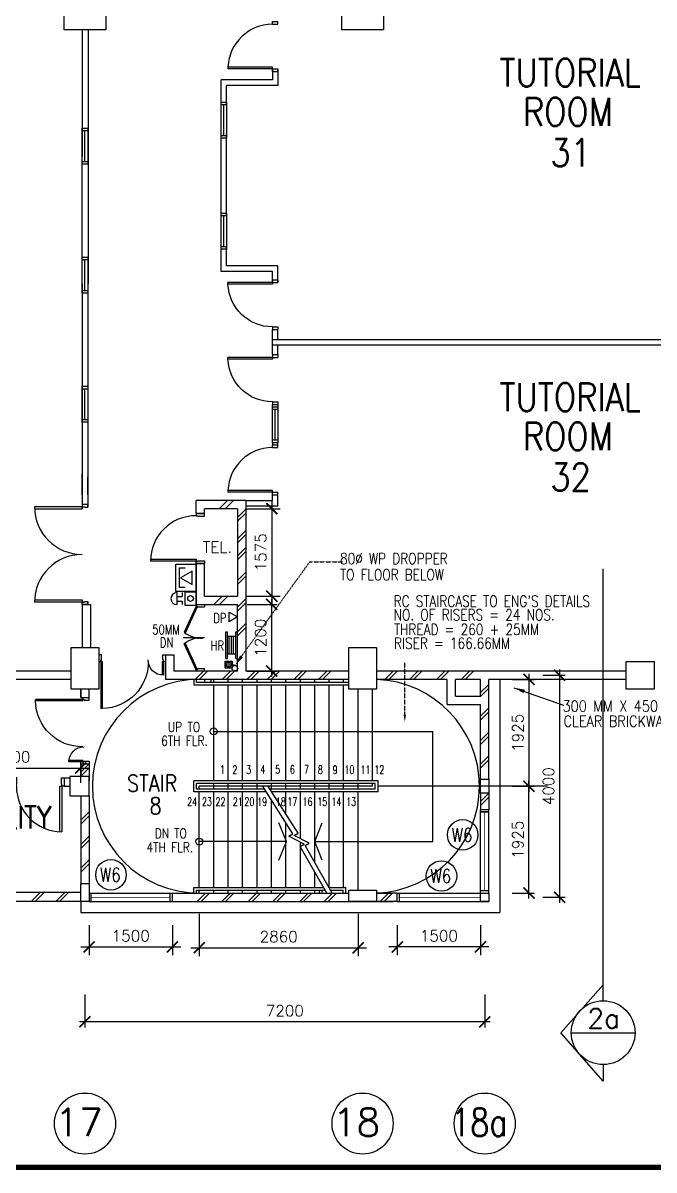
# Model space of a CAD drawing. Extents: x 2266480 to 2632177, y -858634 to -757244.
# Drawn here: x 2573432 to 2584799, y -847338 to -826674 of the extents above; entities that cross this region are included whole.
import ezdxf

# ---------------------------------------------------------------- set-up
doc = ezdxf.new("R2010")
doc.units = 0
doc.header["$LTSCALE"] = 10
doc.header["$MEASUREMENT"] = 0
doc.linetypes.add('DIVIDE', pattern=[1.25, 0.5, -0.25, 0, -0.25, 0, -0.25])
doc.layers.get('0').update_dxf_attribs({"linetype": 'CONTINUOUS'})
doc.layers.get('DEFPOINTS').update_dxf_attribs({"linetype": 'CONTINUOUS'})
for name, color, linetype in [('-FF', 240, 'CONTINUOUS'), ('AR', 7, 'CONTINUOUS'), ('AR1', 7, 'CONTINUOUS'), ('COL', 3, 'CONTINUOUS'), ('DIM', 7, 'CONTINUOUS'), ('DOOR', 5, 'CONTINUOUS'), ('DR', 7, 'CONTINUOUS'), ('extension', 1, 'CONTINUOUS'), ('FIT', 5, 'CONTINUOUS'), ('GRID-T', 7, 'CONTINUOUS'), ('H', 1, 'CONTINUOUS'), ('hatch', 7, 'CONTINUOUS'), ('LINE', 7, 'CONTINUOUS'), ('partition', 7, 'CONTINUOUS'), ('PIPE', 5, 'DIVIDE'), ('PL', 5, 'CONTINUOUS'), ('SPEC', 7, 'CONTINUOUS'), ('stair', 7, 'CONTINUOUS'), ('T25', 7, 'CONTINUOUS'), ('T50', 4, 'CONTINUOUS'), ('TEX', 2, 'CONTINUOUS'), ('WALL', 2, 'CONTINUOUS'), ('WIN', 5, 'CONTINUOUS'), ('WIN-T', 7, 'CONTINUOUS'), ('WP', 50, 'DIVIDE')]:
    doc.layers.add(name, color=color, linetype=linetype)
doc.styles.add('125', font='romans.shx', dxfattribs={"width": 0.9, "height": 225})
doc.styles.add('ROMANS', font='romans')
doc.styles.get("Standard").update_dxf_attribs({"font": 'ROMANS.SHX'})
doc.dimstyles.get("Standard").update_dxf_attribs({"dimtxt": 0.18, "dimasz": 0.18, "dimexe": 0.18, "dimexo": 0.0625, "dimgap": 0.09, "dimtad": 0, "dimtih": 1, "dimtoh": 1, "dimdec": 4, "dimzin": 0, "dimdsep": 46, "dimtxsty": 'Standard', "dimcen": 0.09, "dimadec": 0, "dimazin": 0, "dimtfac": 1, "dimtdec": 4, "dimtofl": 0, "dimtmove": 0, "dimatfit": 3, "dimfxl": 1, "dimtolj": 1, "dimtzin": 0, "dimarcsym": 0})
doc.dimstyles.new('STANDARD$0', dxfattribs={"dimscale": 0, "dimtxt": 8, "dimasz": 6, "dimexe": 1, "dimexo": 1, "dimgap": 3, "dimtad": 1, "dimdec": 0, "dimlfac": -1, "dimrnd": 1, "dimzin": 0, "dimdsep": 46, "dimtxsty": 'Standard', "dimcen": 0, "dimclrd": 5, "dimclre": 250, "dimadec": 0, "dimazin": 0, "dimtfac": 1, "dimtdec": 4, "dimtofl": 0, "dimtmove": 0, "dimatfit": 3, "dimfxl": 1, "dimtolj": 1, "dimtzin": 0, "dimarcsym": 0})

# ---------------------------------------------------------------- blocks, each defined once
blk = doc.blocks.new('FG')
at = {"layer": 'LINE', "linetype": 'Continuous'}
for points in [[(0, 0), (50, 0), (50, 100), (0, 100)], [(600, 0), (650, 0), (650, 100), (600, 100)]]:
    blk.add_lwpolyline(points, close=True, dxfattribs=at)
at = {"layer": 'LINE', "color": 5, "linetype": 'Continuous'}
for points in [[(600, 100), (50, 100)], [(50, 0), (600, 0)]]:
    blk.add_lwpolyline(points, dxfattribs=at)
at = {"layer": 'LINE', "color": 1, "linetype": 'Continuous'}
blk.add_lwpolyline([(50, 50), (600, 50)], dxfattribs=at)
blk = doc.blocks.new('D900')
at = {"layer": 'DOOR', "color": 7}
for p, q in [((50, 100), (50, 899)), ((80, 899), (50, 899)), ((80, 100), (80, 899)), ((0, 100), (0, 0)), ((0, 100), (50, 100)), ((0, 0), (50, 0)), ((50, 100), (50, 0)), ((50, 100), (80, 100)), ((850, 100), (850, 0)), ((850, 100), (900, 100)), ((850, 0), (900, 0)), ((900, 100), (900, 0))]:
    blk.add_line(p, q, dxfattribs=at)
blk.add_arc((50, 100), 800, 0, 87.8509, dxfattribs=at)
blk = doc.blocks.new('D1200')
at = {"layer": 'DR', "color": 7}
for p, q in [((37, 115), (37, 965)), ((62, 115), (62, 965)), ((1138, 115), (1138, 364)), ((1163, 115), (1163, 365)), ((0, 115), (37, 115)), ((37, 115), (37, 90)), ((62, 115), (37, 115)), ((37, 90), (50, 90)), ((50, 90), (50, 0)), ((1138, 115), (1163, 115)), ((1150, 90), (1150, 0)), ((1150, 90), (1163, 90)), ((1163, 115), (1163, 90)), ((1163, 115), (1200, 115))]:
    blk.add_line(p, q, dxfattribs=at)
blk.add_arc((1163, 90), 275, 90, 180, dxfattribs=at)
at = {"layer": 'WIN', "color": 7}
for p, q in [((62, 965), (37, 965)), ((62, 965), (62, 965)), ((50, 0), (0, 0)), ((1150, 0), (1200, 0))]:
    blk.add_line(p, q, dxfattribs=at)
blk.add_arc((50, 125), 840, 359.3227, 89.147, dxfattribs=at)
blk = doc.blocks.new('_ARCHTICK')
at = {"color": 0, "linetype": 'ByBlock', "const_width": 0.15}
blk.add_lwpolyline([(-0.5, -0.5), (0.5, 0.5)], dxfattribs=at)
blk = doc.blocks.new('*D335')
at = {"layer": 'DEFPOINTS', "color": 0, "transparency": 16777216}
for p in [(2582694, -838424), (2582694, -842424), (2583098, -842424)]:
    blk.add_point(p, dxfattribs=at)
at = {"layer": 'DIM', "color": 7, "lineweight": -2, "transparency": 16777216}
for p, q in [((2583098, -838324), (2583098, -842524)), ((2582794, -838424), (2583198, -838424)), ((2582794, -842424), (2583198, -842424))]:
    blk.add_line(p, q, dxfattribs=at)
at = {"layer": 'DIM', "color": 7, "lineweight": -2, "transparency": 16777216, "xscale": 200, "yscale": 200, "zscale": 200}
for p, rotation in [((2583098, -838424), 90), ((2583098, -842424), 270)]:
    blk.add_blockref('_ARCHTICK', p, dxfattribs=dict(at, rotation=rotation))
at = {"layer": 'DIM', "color": 7, "transparency": 16777216, "insert": (2582898, -840424), "char_height": 200, "attachment_point": 5, "rotation": 90, "style": 'ROMANS'}
blk.add_mtext('\\A1;4000', dxfattribs=at)
blk = doc.blocks.new('*D336')
at = {"layer": 'DEFPOINTS', "color": 0, "transparency": 16777216}
for p in [(2582142, -838499), (2582142, -840424), (2582546, -840424)]:
    blk.add_point(p, dxfattribs=at)
at = {"layer": 'DIM', "color": 7, "lineweight": -2, "transparency": 16777216}
for p, q in [((2582242, -838499), (2582646, -838499)), ((2582546, -838399), (2582546, -840524)), ((2582242, -840424), (2582646, -840424))]:
    blk.add_line(p, q, dxfattribs=at)
at = {"layer": 'DIM', "color": 7, "lineweight": -2, "transparency": 16777216, "xscale": 200, "yscale": 200, "zscale": 200}
for p, rotation in [((2582546, -838499), 90), ((2582546, -840424), 270)]:
    blk.add_blockref('_ARCHTICK', p, dxfattribs=dict(at, rotation=rotation))
at = {"layer": 'DIM', "color": 7, "transparency": 16777216, "insert": (2582346, -839462), "char_height": 200, "attachment_point": 5, "rotation": 90, "style": 'ROMANS'}
blk.add_mtext('\\A1;1925', dxfattribs=at)
blk = doc.blocks.new('*D337')
at = {"layer": 'DEFPOINTS', "color": 0, "transparency": 16777216}
for p in [(2582142, -840424), (2582546, -840424), (2582142, -842349)]:
    blk.add_point(p, dxfattribs=at)
at = {"layer": 'DIM', "color": 7, "lineweight": -2, "transparency": 16777216}
for p, q in [((2582546, -842449), (2582546, -840324)), ((2582242, -840424), (2582646, -840424)), ((2582242, -842349), (2582646, -842349))]:
    blk.add_line(p, q, dxfattribs=at)
at = {"layer": 'DIM', "color": 7, "lineweight": -2, "transparency": 16777216, "xscale": 200, "yscale": 200, "zscale": 200}
for p, rotation in [((2582546, -840424), 90), ((2582546, -842349), 270)]:
    blk.add_blockref('_ARCHTICK', p, dxfattribs=dict(at, rotation=rotation))
at = {"layer": 'DIM', "color": 7, "transparency": 16777216, "insert": (2582346, -841387), "char_height": 200, "attachment_point": 5, "rotation": 90, "style": 'ROMANS'}
blk.add_mtext('\\A1;1925', dxfattribs=at)
blk = doc.blocks.new('*D338')
at = {"layer": 'DEFPOINTS', "color": 0, "transparency": 16777216}
for p in [(2574549, -844077), (2581749, -844077), (2574549, -844668)]:
    blk.add_point(p, dxfattribs=at)
at = {"layer": 'DIM', "color": 7, "lineweight": -2, "transparency": 16777216}
for p, q in [((2574549, -844177), (2574549, -844768)), ((2581749, -844177), (2581749, -844768)), ((2581849, -844668), (2574449, -844668))]:
    blk.add_line(p, q, dxfattribs=at)
at = {"layer": 'DIM', "color": 7, "lineweight": -2, "transparency": 16777216, "xscale": 200, "yscale": 200, "zscale": 200}
for p, rotation in [((2574549, -844668), 180.0000000117561), ((2581749, -844668), 1.175611608061899e-08)]:
    blk.add_blockref('_ARCHTICK', p, dxfattribs=dict(at, rotation=rotation))
at = {"layer": 'DIM', "color": 7, "transparency": 16777216, "insert": (2578149, -844468), "char_height": 200, "attachment_point": 5, "rotation": 0, "style": 'ROMANS'}
blk.add_mtext('\\A1;7200', dxfattribs=at)
blk = doc.blocks.new('*D331')
at = {"layer": 'DEFPOINTS', "color": 0, "transparency": 16777216}
for p in [(2577372, -837149), (2577372, -838349), (2577912, -838349)]:
    blk.add_point(p, dxfattribs=at)
at = {"layer": 'DIM', "color": 7, "lineweight": -2, "transparency": 16777216}
for p, q in [((2577912, -837049), (2577912, -838449)), ((2577472, -837149), (2578012, -837149)), ((2577472, -838349), (2578012, -838349))]:
    blk.add_line(p, q, dxfattribs=at)
at = {"layer": 'DIM', "color": 7, "lineweight": -2, "transparency": 16777216, "xscale": 200, "yscale": 200, "zscale": 200}
for p, rotation in [((2577912, -837149), 90), ((2577912, -838349), 270)]:
    blk.add_blockref('_ARCHTICK', p, dxfattribs=dict(at, rotation=rotation))
at = {"layer": 'DIM', "color": 7, "transparency": 16777216, "insert": (2577712, -837749), "char_height": 200, "attachment_point": 5, "rotation": 90, "style": 'ROMANS'}
blk.add_mtext('\\A1;1200', dxfattribs=at)
blk = doc.blocks.new('*D339')
at = {"layer": 'DEFPOINTS', "color": 0, "transparency": 16777216}
for p in [(2577299, -835424), (2577299, -836999), (2577915, -836999)]:
    blk.add_point(p, dxfattribs=at)
at = {"layer": 'stair', "color": 7, "lineweight": -2, "transparency": 16777216}
for p, q in [((2577449, -835424), (2578065, -835424)), ((2577915, -835274), (2577915, -837149)), ((2577449, -836999), (2578065, -836999))]:
    blk.add_line(p, q, dxfattribs=at)
at = {"layer": 'stair', "color": 7, "lineweight": -2, "transparency": 16777216, "xscale": 200, "yscale": 200, "zscale": 200}
for p, rotation in [((2577915, -835424), 90), ((2577915, -836999), 270)]:
    blk.add_blockref('_ARCHTICK', p, dxfattribs=dict(at, rotation=rotation))
at = {"layer": 'stair', "color": 7, "transparency": 16777216, "insert": (2577715, -836212), "char_height": 200, "attachment_point": 5, "rotation": 90, "style": 'ROMANS'}
blk.add_mtext('\\A1;1575', dxfattribs=at)
blk = doc.blocks.new('*D332')
at = {"layer": 'DEFPOINTS', "color": 0, "transparency": 16777216}
for p in [(2576609, -842571), (2579469, -842571), (2579469, -843334)]:
    blk.add_point(p, dxfattribs=at)
at = {"layer": 'DIM', "color": 7, "lineweight": -2, "transparency": 16777216}
for p, q in [((2576609, -842721), (2576609, -843484)), ((2579469, -842721), (2579469, -843484)), ((2576459, -843334), (2579619, -843334))]:
    blk.add_line(p, q, dxfattribs=at)
at = {"layer": 'DIM', "color": 7, "lineweight": -2, "transparency": 16777216, "xscale": 200, "yscale": 200, "zscale": 200, "rotation": 180}
blk.add_blockref('_ARCHTICK', (2576609, -843334), dxfattribs=at)
at = {"layer": 'DIM', "color": 7, "lineweight": -2, "transparency": 16777216, "xscale": 200, "yscale": 200, "zscale": 200}
blk.add_blockref('_ARCHTICK', (2579469, -843334), dxfattribs=at)
at = {"layer": 'DIM', "color": 7, "transparency": 16777216, "insert": (2578039, -843134), "char_height": 200, "attachment_point": 5, "style": 'ROMANS'}
blk.add_mtext('\\A1;2860', dxfattribs=at)
blk = doc.blocks.new('*D333')
at = {"layer": 'DEFPOINTS', "color": 0, "transparency": 16777216}
for p in [(2574624, -842778), (2576124, -842778), (2576124, -843319)]:
    blk.add_point(p, dxfattribs=at)
at = {"layer": 'WIN', "color": 7, "lineweight": -2, "transparency": 16777216}
for p, q in [((2574624, -842928), (2574624, -843469)), ((2576124, -842928), (2576124, -843469)), ((2574474, -843319), (2576274, -843319))]:
    blk.add_line(p, q, dxfattribs=at)
at = {"layer": 'WIN', "color": 7, "lineweight": -2, "transparency": 16777216, "xscale": 200, "yscale": 200, "zscale": 200, "rotation": 180}
blk.add_blockref('_ARCHTICK', (2574624, -843319), dxfattribs=at)
at = {"layer": 'WIN', "color": 7, "lineweight": -2, "transparency": 16777216, "xscale": 200, "yscale": 200, "zscale": 200}
blk.add_blockref('_ARCHTICK', (2576124, -843319), dxfattribs=at)
at = {"layer": 'WIN', "color": 7, "transparency": 16777216, "insert": (2575374, -843119), "char_height": 200, "attachment_point": 5, "style": 'ROMANS'}
blk.add_mtext('\\A1;1500', dxfattribs=at)
blk = doc.blocks.new('*D334')
at = {"layer": 'DEFPOINTS', "color": 0, "transparency": 16777216}
for p in [(2580174, -842778), (2581674, -842778), (2580174, -843319)]:
    blk.add_point(p, dxfattribs=at)
at = {"layer": 'WIN', "color": 7, "lineweight": -2, "transparency": 16777216}
for p, q in [((2580174, -842928), (2580174, -843469)), ((2581674, -842928), (2581674, -843469)), ((2581824, -843319), (2580024, -843319))]:
    blk.add_line(p, q, dxfattribs=at)
at = {"layer": 'WIN', "color": 7, "lineweight": -2, "transparency": 16777216, "xscale": 200, "yscale": 200, "zscale": 200, "rotation": 180}
blk.add_blockref('_ARCHTICK', (2580174, -843319), dxfattribs=at)
at = {"layer": 'WIN', "color": 7, "lineweight": -2, "transparency": 16777216, "xscale": 200, "yscale": 200, "zscale": 200}
blk.add_blockref('_ARCHTICK', (2581674, -843319), dxfattribs=at)
at = {"layer": 'WIN', "color": 7, "transparency": 16777216, "insert": (2580924, -843119), "char_height": 200, "attachment_point": 5, "style": 'ROMANS'}
blk.add_mtext('\\A1;1500', dxfattribs=at)
blk = doc.blocks.new('*D497')
at = {"layer": 'DEFPOINTS', "color": 0, "transparency": 16777216}
for p in [(2574474, -840096), (2571974, -840512), (2574474, -840512)]:
    blk.add_point(p, dxfattribs=at)
at = {"layer": 'DIM', "color": 7, "lineweight": -2, "transparency": 16777216}
for p, q in [((2571974, -840362), (2571974, -839946)), ((2574474, -840362), (2574474, -839946)), ((2571824, -840096), (2574624, -840096))]:
    blk.add_line(p, q, dxfattribs=at)
at = {"layer": 'DIM', "color": 7, "lineweight": -2, "transparency": 16777216, "xscale": 200, "yscale": 200, "zscale": 200, "rotation": 180}
blk.add_blockref('_ARCHTICK', (2571974, -840096), dxfattribs=at)
at = {"layer": 'DIM', "color": 7, "lineweight": -2, "transparency": 16777216, "xscale": 200, "yscale": 200, "zscale": 200}
blk.add_blockref('_ARCHTICK', (2574474, -840096), dxfattribs=at)
at = {"layer": 'DIM', "color": 7, "transparency": 16777216, "insert": (2573224, -839896), "char_height": 200, "attachment_point": 5, "style": 'ROMANS'}
blk.add_mtext('\\A1;2500', dxfattribs=at)
blk = doc.blocks.new('DR-900-B')
at = {"layer": 'DR'}
for p, q in [((0, 900), (-150, 900)), ((-150, 900), (-150, 860)), ((-150, 860), (-110, 860)), ((-110, 860), (-110, 850)), ((-110, 850), (0, 850)), ((0, 850), (0, 900)), ((-150, 40), (-970, 40)), ((-969, 80), (-150, 80)), ((-150, 80), (-150, 40)), ((-150, 40), (-110, 40)), ((-150, 0), (-150, 40)), ((0, 0), (-150, 0)), ((-110, 50), (0, 50)), ((-110, 40), (-110, 50)), ((0, 50), (0, 0))]:
    blk.add_line(p, q, dxfattribs=at)
blk.add_arc((-150, 40), 820, 90, 180, dxfattribs=at)
blk = doc.blocks.new('100FT')
at = {"layer": 'PIPE', "linetype": 'Continuous'}
blk.add_circle((0, 0), 50, dxfattribs=at)
at = {"layer": 'WP', "linetype": 'Continuous'}
for p, q in [((-37, 34), (37, 34)), ((-50, -3), (50, -3)), ((-34, -37), (34, -37))]:
    blk.add_line(p, q, dxfattribs=at)
blk = doc.blocks.new('A$C7CE3714C')
at = {"layer": 'FIT'}
blk.add_lwpolyline([(0, 0), (126, 0), (126, 126), (0, 126)], close=True, dxfattribs=at)
at = {"layer": 'FIT', "xscale": -1}
blk.add_blockref('100FT', (63, 66), dxfattribs=at)
blk = doc.blocks.new('D1800-A')
at = {"layer": 'DR'}
for p, q in [((0, 0), (100, 0)), ((0, -50), (0, 0)), ((100, 0), (100, -40)), ((60, -50), (0, -50)), ((100, -40), (60, -40)), ((60, -40), (60, -50)), ((100, -40), (960, -40)), ((100, -80), (100, -40)), ((959, -80), (100, -80)), ((60, -1750), (0, -1750)), ((0, -1750), (0, -1800)), ((0, -1800), (100, -1800)), ((60, -1760), (60, -1750)), ((100, -1760), (60, -1760)), ((959, -1720), (100, -1720)), ((100, -1720), (100, -1760)), ((100, -1760), (960, -1760)), ((100, -1800), (100, -1760))]:
    blk.add_line(p, q, dxfattribs=at)
for centre, start, end in [((100, -40), 270.0001, 0), ((100, -1760), 0, 90)]:
    blk.add_arc(centre, 860, start, end, dxfattribs=at)

msp = doc.modelspace()

# ---------------------------------------------------------------- linework, layer by layer
at = {"layer": '-FF', "color": 0, "ltscale": 10}
for p, q in [((2576184.1, -836913.4), (2576184.1, -836423.4)), ((2576184.1, -836423.4), (2576549.5, -836423.4)), ((2576549.5, -836423.4), (2576549.5, -836913.4)), ((2576253.9, -836845.9), (2576253.9, -836492.6)), ((2576253.9, -836492.6), (2576352.7, -836492.6)), ((2576479.7, -836547.1), (2576268.1, -836669.2)), ((2576268.1, -836669.2), (2576479.7, -836791.4)), ((2576479.7, -836791.4), (2576479.7, -836547.1)), ((2576352.7, -836845.9), (2576253.9, -836845.9)), ((2576549.5, -836913.4), (2576184.1, -836913.4))]:
    msp.add_line(p, q, dxfattribs=at)
at = {"layer": '-FF', "color": 0}
for p, q in [((2576202.5, -836934.3), (2576202.5, -837152.6)), ((2576202.5, -837003.8), (2576300.2, -837003.8)), ((2576202.5, -837087.6), (2576300.2, -837087.6)), ((2576300.2, -836936.3), (2576300.2, -837003.8)), ((2576300.2, -837087.6), (2576300.2, -837152.4)), ((2577087.1, -837640.2), (2577119.1, -837640.2)), ((2577087.1, -838120.2), (2577087.1, -837640.2)), ((2577119.1, -838120.2), (2577119.1, -837640.2)), ((2577119.1, -837720.2), (2577267.5, -837720.2)), ((2577147.5, -838040.2), (2577147.5, -837720.2)), ((2577187.5, -838040.2), (2577187.5, -837720.2)), ((2577227.5, -838040.2), (2577227.5, -837720.2)), ((2577267.5, -837640.2), (2577299.5, -837640.2)), ((2577267.5, -838120.2), (2577267.5, -837640.2)), ((2577087.1, -838120.2), (2577119.1, -838120.2)), ((2577119.1, -838040.2), (2577267.5, -838040.2)), ((2577267.5, -838120.2), (2577299.5, -838120.2))]:
    msp.add_line(p, q, dxfattribs=at)
msp.add_lwpolyline([(2576549.5, -837165.9), (2576352.7, -837165.9), (2576352.7, -836921), (2576549.5, -836921)], close=True, dxfattribs=at)
msp.add_circle((2576450.6, -837042), 51.3, dxfattribs=at)
msp.add_arc((2576206, -837043.5), 109.2, 91.85513, 268.14487, dxfattribs=at)
at = {"color": 0}
for p, q in [((2577924.5, -827499.1), (2577924.5, -827699.1)), ((2578024.5, -827499.1), (2578024.5, -827799.1)), ((2577924.5, -827699.1), (2576999.5, -827699.1)), ((2578024.5, -827799.1), (2577099.5, -827799.1)), ((2578024.5, -827699.1), (2578024.5, -827799.1)), ((2578024.5, -831049.1), (2577099.5, -831049.1)), ((2578024.5, -831149.1), (2578024.5, -831049.1)), ((2578024.5, -831349.1), (2578024.5, -831049.1)), ((2577924.5, -831149.1), (2576999.5, -831149.1)), ((2577924.5, -831349.1), (2577924.5, -831149.1)), ((2574599.5, -837149.1), (2574599.5, -837099.1))]:
    msp.add_line(p, q, dxfattribs=at)
for points in [[(2577449.5, -835274.1), (2577924.5, -835274.1), (2577924.5, -835174.1)], [(2577449.5, -835374.1), (2578024.5, -835374.1), (2578024.5, -835174.1)]]:
    msp.add_lwpolyline(points, dxfattribs=at)
at = {"layer": 'AR', "color": 0}
for p, q in [((2583883.1, -843993.8), (2583883.1, -836509.6)), ((2583883.1, -843999), (2583120.8, -844866.5)), ((2583883.1, -844288.9), (2583883.1, -843999)), ((2583883.1, -845734), (2583120.8, -844866.5)), ((2583308.1, -844863.9), (2584458.1, -844863.9)), ((2583883.1, -845438.9), (2583883.1, -845734))]:
    msp.add_line(p, q, dxfattribs=at)
msp.add_circle((2583883.1, -844863.9), 575, dxfattribs=at)
at = {"layer": 'COL', "color": 0}
for points in [[(2574174.5, -826049.1), (2574924.5, -826049.1), (2574924.5, -826799.1), (2574174.5, -826799.1)], [(2579174.5, -826049.1), (2579924.5, -826049.1), (2579924.5, -826799.1), (2579174.5, -826799.1)], [(2574299.5, -837924.1), (2574799.5, -837924.1), (2574799.5, -838674.1), (2574299.5, -838674.1)], [(2579799.5, -837924.1), (2579799.5, -838674.1), (2579299.5, -838674.1), (2579299.5, -837924.1)], [(2584299.5, -838174.1), (2584799.5, -838174.1), (2584799.5, -838674.1), (2584299.5, -838674.1)], [(2574624.5, -840249.1), (2574274.5, -840249.1), (2574274.5, -840599.1), (2574624.5, -840599.1)], [(2574624.5, -840249.1), (2574274.5, -840249.1), (2574274.5, -840599.1), (2574624.5, -840599.1)], [(2581674.5, -840299.1), (2581824.5, -840299.1), (2581824.5, -840549.1), (2581674.5, -840549.1)], [(2581674.5, -840299.1), (2581824.5, -840299.1), (2581824.5, -840549.1), (2581674.5, -840549.1)], [(2574474.5, -842174.1), (2574624.5, -842174.1), (2574624.5, -842499.1), (2574474.5, -842499.1)], [(2579299.5, -842299.1), (2579799.5, -842299.1), (2579799.5, -842499.1), (2579299.5, -842499.1)]]:
    msp.add_lwpolyline(points, close=True, dxfattribs=at)
at = {"layer": 'DEFPOINTS', "color": 0}
for points in [[(2577924.5, -833586.6), (2577924.5, -833549.1)], [(2578024.5, -833549.1), (2578024.5, -833586.6)], [(2577924.5, -834236.6), (2577924.5, -834274.1)], [(2578024.5, -834274.1), (2578024.5, -834236.6)]]:
    msp.add_lwpolyline(points, dxfattribs=at)
at = {"layer": 'DIM', "color": 0}
for p, q in [((2577087.1, -837640.2), (2577119.1, -837640.2)), ((2577119.1, -837720.2), (2577267.5, -837720.2)), ((2577267.5, -837640.2), (2577299.5, -837640.2)), ((2577087.1, -838120.2), (2577119.1, -838120.2)), ((2577119.1, -838040.2), (2577267.5, -838040.2)), ((2577267.5, -838120.2), (2577299.5, -838120.2))]:
    msp.add_line(p, q, dxfattribs=at)
at = {"layer": 'DOOR', "color": 0}
for p, q in [((2576549.5, -837179.1), (2576336.2, -837650.1)), ((2576570.3, -837193), (2576356.3, -837665)), ((2576549.5, -837154.1), (2576549.5, -837179.1)), ((2576549.5, -837179.1), (2576574.5, -837179.1)), ((2576570.3, -837193), (2576549.5, -837179.1)), ((2576574.5, -837179.1), (2576574.5, -837192.1)), ((2576574.5, -837192.1), (2576699.5, -837192.1)), ((2576699.5, -837154.1), (2576699.5, -837192.1)), ((2576549.5, -838329.1), (2576336.2, -837858.2)), ((2576570.3, -838315.3), (2576356.3, -837843.3)), ((2576570.3, -838305.2), (2576549.5, -838319.1)), ((2576549.5, -838319.1), (2576574.5, -838319.1)), ((2576549.5, -838344.1), (2576549.5, -838319.1)), ((2576574.5, -838319.1), (2576574.5, -838306.1)), ((2576574.5, -838306.1), (2576699.5, -838306.1)), ((2576699.5, -838344.1), (2576699.5, -838306.1))]:
    msp.add_line(p, q, dxfattribs=at)
for centre, start, end in [((2576643.2, -837256.8), 232.03455, 272.4491), ((2576643.2, -838251.5), 87.5509, 127.96545)]:
    msp.add_arc(centre, 499, start, end, dxfattribs=at)
at = {"layer": 'DR', "color": 0}
for p, q in [((2576999.5, -828149.1), (2576999.5, -827699.1)), ((2577099.5, -828149.1), (2577099.5, -827799.1)), ((2576999.5, -830149.1), (2576999.5, -828699.1)), ((2577099.5, -830149.1), (2577099.5, -828699.1)), ((2576999.5, -831149.1), (2576999.5, -830699.1)), ((2577099.5, -831049.1), (2577099.5, -830699.1)), ((2576699.5, -835511.6), (2576549.5, -835511.6)), ((2576549.5, -835511.6), (2576549.5, -835551.6)), ((2576549.5, -835551.6), (2576589.5, -835551.6)), ((2576589.5, -835551.6), (2576589.5, -835561.6)), ((2576589.5, -835561.6), (2576699.5, -835561.6)), ((2576699.5, -835561.6), (2576699.5, -835511.6)), ((2576549.5, -836371.6), (2575729.5, -836371.6)), ((2575730.5, -836331.6), (2576549.5, -836331.6)), ((2576549.5, -836331.6), (2576549.5, -836371.6)), ((2576549.5, -836371.6), (2576589.5, -836371.6)), ((2576549.5, -836411.6), (2576549.5, -836371.6)), ((2576699.5, -836411.6), (2576549.5, -836411.6)), ((2576589.5, -836361.6), (2576699.5, -836361.6)), ((2576589.5, -836371.6), (2576589.5, -836361.6)), ((2576699.5, -836361.6), (2576699.5, -836411.6)), ((2576699.5, -837753), (2576315.1, -837753)), ((2574474.5, -842499.1), (2574474.5, -842699.1))]:
    msp.add_line(p, q, dxfattribs=at)
msp.add_arc((2576549.5, -836371.6), 820, 90, 180, dxfattribs=at)
at = {"layer": 'extension', "color": 0}
for p, q in [((2582018.7, -838499.1), (2582018.7, -842699.1)), ((2574474.5, -842499.1), (2574474.5, -842699.1)), ((2574474.5, -842699.1), (2582018.7, -842699.1))]:
    msp.add_line(p, q, dxfattribs=at)
at = {"layer": 'GRID-T', "color": 0}
for centre in [(2574549.5, -846500.7), (2579549.5, -846500.7), (2581749.5, -846500.7)]:
    msp.add_circle(centre, 550, dxfattribs=at)
at = {"layer": 'H', "color": 0}
for p, q in [((2574624.5, -840022.1), (2574474.5, -840172.1)), ((2574624.5, -840092.8), (2574474.5, -840242.8))]:
    msp.add_line(p, q, dxfattribs=at)
at = {"layer": 'hatch', "color": 0}
for p, q in [((2576968.4, -835424.1), (2577118.4, -835274.1)), ((2577074.5, -835424.1), (2577224.5, -835274.1)), ((2577299.5, -835580.5), (2577449.5, -835430.5)), ((2577299.5, -835652.1), (2577449.5, -835502.1)), ((2577299.5, -835969.1), (2577449.5, -835819.1)), ((2577299.5, -836040.7), (2577449.5, -835890.7)), ((2577299.5, -836273.3), (2577449.5, -836123.3)), ((2577299.5, -836344.9), (2577449.5, -836194.9)), ((2577299.5, -836344.9), (2577449.5, -836194.9)), ((2577299.5, -836717.1), (2577449.5, -836567.1)), ((2577299.5, -836788.7), (2577449.5, -836638.7)), ((2576868, -837149.1), (2577018, -836999.1)), ((2576974.1, -837149.1), (2577124.1, -836999.1)), ((2577299.5, -837200.3), (2577449.5, -837050.3)), ((2577299.5, -837271.9), (2577449.5, -837121.9)), ((2577299.5, -837644.1), (2577449.5, -837494.1)), ((2577299.5, -837715.7), (2577449.5, -837565.7)), ((2576536.3, -838499.1), (2576686.3, -838349.1)), ((2576607.9, -838499.1), (2576757.9, -838349.1)), ((2577019.5, -838499.1), (2577169.5, -838349.1)), ((2577091.1, -838499.1), (2577241.1, -838349.1)), ((2577463.3, -838499.1), (2577613.3, -838349.1)), ((2577534.9, -838499.1), (2577684.9, -838349.1)), ((2577829.8, -838499.1), (2577979.8, -838349.1)), ((2577901.5, -838499.1), (2578051.5, -838349.1)), ((2578313, -838499.1), (2578463, -838349.1)), ((2578384.7, -838499.1), (2578534.7, -838349.1)), ((2578756.8, -838499.1), (2578906.8, -838349.1)), ((2578828.5, -838499.1), (2578978.5, -838349.1)), ((2579952.5, -838499.1), (2580102.5, -838349.1)), ((2580024.2, -838499.1), (2580174.2, -838349.1)), ((2580396.4, -838499.1), (2580546.4, -838349.1)), ((2580468, -838499.1), (2580618, -838349.1)), ((2580879.5, -838499.1), (2581029.5, -838349.1)), ((2580951.2, -838499.1), (2581101.2, -838349.1)), ((2581323.4, -838499.1), (2581473.4, -838349.1)), ((2581395, -838499.1), (2581545, -838349.1)), ((2581674.5, -838738.5), (2581824.5, -838588.5)), ((2581674.5, -838810.1), (2581824.5, -838660.1)), ((2581674.5, -839163.5), (2581824.5, -839013.5)), ((2581674.5, -839235.1), (2581824.5, -839085.1)), ((2581674.5, -839601.1), (2581824.5, -839451.1)), ((2581674.5, -839672.7), (2581824.5, -839522.7)), ((2581674.5, -840026.1), (2581824.5, -839876.1)), ((2581674.5, -840097.7), (2581824.5, -839947.7)), ((2581674.5, -840701.5), (2581824.5, -840551.5)), ((2581674.5, -840773.1), (2581824.5, -840623.1)), ((2574474.5, -841035.8), (2574624.5, -840885.8)), ((2574474.5, -841107.5), (2574624.5, -840957.5)), ((2574474.5, -841473.5), (2574624.5, -841323.5)), ((2574474.5, -841545.1), (2574624.5, -841395.1)), ((2574474.5, -841898.5), (2574624.5, -841748.5)), ((2574474.5, -841970.1), (2574624.5, -841820.1)), ((2573589.8, -842489.1), (2573739.8, -842339.1)), ((2573661.5, -842489.1), (2573811.5, -842339.1)), ((2574033.7, -842489.1), (2574183.7, -842339.1)), ((2574105.3, -842489.1), (2574255.3, -842339.1)), ((2576567.8, -842499.1), (2576717.8, -842349.1)), ((2576639.4, -842499.1), (2576789.4, -842349.1)), ((2577011.6, -842499.1), (2577161.6, -842349.1)), ((2577083.3, -842499.1), (2577233.3, -842349.1)), ((2577489.8, -842499.1), (2577639.8, -842349.1)), ((2577561.4, -842499.1), (2577711.4, -842349.1)), ((2577933.6, -842499.1), (2578083.6, -842349.1)), ((2578005.3, -842499.1), (2578155.3, -842349.1)), ((2578416.8, -842499.1), (2578566.8, -842349.1)), ((2578488.4, -842499.1), (2578638.4, -842349.1)), ((2578860.6, -842499.1), (2579010.6, -842349.1)), ((2578932.3, -842499.1), (2579082.3, -842349.1)), ((2579864.6, -842499.1), (2580014.6, -842349.1)), ((2579936.2, -842499.1), (2580086.2, -842349.1))]:
    msp.add_line(p, q, dxfattribs=at)
msp.add_solid([(2576574.5, -837773.9), (2576574.5, -837732.2), (2576699.5, -837753)], dxfattribs=at)
at = {"layer": 'partition', "color": 0}
for p, q in [((2574607.5, -826799.1), (2574607.5, -831374.1)), ((2574499.5, -831374.1), (2574499.5, -835429.1)), ((2574599.5, -831374.1), (2574599.5, -835399.1)), ((2577924.5, -832374.1), (2589049.5, -832374.1)), ((2577924.5, -832474.1), (2589049.5, -832474.1))]:
    msp.add_line(p, q, dxfattribs=at)
at = {"layer": 'PL', "color": 0, "ltscale": 2, "const_width": 100}
msp.add_lwpolyline([(2561112, -847288.2), (2632127.2, -847288.2), (2632127.2, -757293.9), (2561112, -757293.9)], close=True, dxfattribs=at)
at = {"layer": 'stair', "color": 0}
for p, q in [((2574499.5, -831374.1), (2574507.5, -826799.1)), ((2577924.5, -832474.1), (2577924.5, -832199.1)), ((2578024.5, -832374.1), (2578024.5, -832199.1)), ((2577924.5, -832649.1), (2577924.5, -832474.1)), ((2578024.5, -832649.1), (2578024.5, -832474.1)), ((2574499.5, -835174.1), (2574499.5, -834799.1)), ((2574599.5, -835174.1), (2574599.5, -834849.1)), ((2576549.5, -836411.6), (2576699.5, -836411.6)), ((2576508.7, -838499.1), (2576508.7, -838599.1)), ((2576558.7, -838549.1), (2576558.7, -838499.1)), ((2576558.7, -838549.1), (2579299.5, -838549.1)), ((2576708.7, -838549.1), (2576708.7, -838499.1)), ((2576819.5, -838549.1), (2576819.5, -838499.1)), ((2576819.5, -838549.1), (2579299.5, -838549.1)), ((2576868.7, -838549.1), (2576868.7, -838499.1)), ((2577128.7, -838549.1), (2577128.7, -838499.1)), ((2577388.7, -838549.1), (2577388.7, -838499.1)), ((2577648.7, -838549.1), (2577648.7, -838499.1)), ((2577908.7, -838549.1), (2577908.7, -838499.1)), ((2578168.7, -838549.1), (2578168.7, -838499.1)), ((2578428.7, -838549.1), (2578428.7, -838499.1)), ((2578688.7, -838549.1), (2578688.7, -838499.1)), ((2578948.7, -838549.1), (2578948.7, -838499.1)), ((2579208.7, -838549.1), (2579208.7, -838499.1)), ((2576508.7, -838599.1), (2579299.5, -838599.1)), ((2576868.7, -840324.1), (2576868.7, -838599.1)), ((2577128.7, -840324.1), (2577128.7, -838599.1)), ((2577388.7, -840324.1), (2577388.7, -838599.1)), ((2577648.7, -840324.1), (2577648.7, -838599.1)), ((2577908.7, -840324.1), (2577908.7, -838599.1)), ((2578168.7, -840324.1), (2578168.7, -838599.1)), ((2578428.7, -840324.1), (2578428.7, -838599.1)), ((2578688.7, -840324.1), (2578688.7, -838599.1)), ((2578948.7, -840324.1), (2578948.7, -838599.1)), ((2579208.7, -840324.1), (2579208.7, -838599.1)), ((2579468.7, -840324.1), (2579468.7, -838674.1)), ((2579728.7, -840324.1), (2579728.7, -838674.1)), ((2576868.7, -839436.6), (2580816.3, -839436.6)), ((2580816.3, -841420.7), (2580816.3, -839436.6)), ((2579828.7, -840324.1), (2576508.7, -840324.1)), ((2576508.7, -840524.1), (2576508.7, -840324.1)), ((2579778.7, -840374.1), (2576558.7, -840374.1)), ((2576558.7, -840474.1), (2576558.7, -840374.1)), ((2576868.7, -840424.1), (2576868.7, -840374.1)), ((2577128.7, -840424.1), (2577128.7, -840374.1)), ((2577388.7, -840424.1), (2577388.7, -840374.1)), ((2577388.7, -840424.1), (2577388.7, -840374.1)), ((2577648.7, -840424.1), (2577648.7, -840374.1)), ((2577648.7, -840424.1), (2577648.7, -840374.1)), ((2577908.7, -840474.1), (2577908.7, -840374.1)), ((2578168.7, -840424.1), (2578168.7, -840374.1)), ((2578428.7, -840424.1), (2578428.7, -840374.1)), ((2578688.7, -840424.1), (2578688.7, -840374.1)), ((2578948.7, -840424.1), (2578948.7, -840374.1)), ((2579208.7, -840424.1), (2579208.7, -840374.1)), ((2579468.7, -840424.1), (2579468.7, -840374.1)), ((2579728.7, -840424.1), (2579728.7, -840374.1)), ((2579778.7, -840474.1), (2579778.7, -840374.1)), ((2579828.7, -840524.1), (2579828.7, -840324.1)), ((2577810.7, -840524.1), (2576508.7, -840524.1)), ((2577778.8, -840474.1), (2576558.7, -840474.1)), ((2579728.7, -840424.1), (2576608.7, -840424.1)), ((2576608.7, -840474.1), (2576608.7, -840424.1)), ((2576608.7, -842249.1), (2576608.7, -840524.1)), ((2576868.7, -840474.1), (2576868.7, -840424.1)), ((2576868.7, -842249.1), (2576868.7, -840524.1)), ((2577128.7, -840474.1), (2577128.7, -840424.1)), ((2577128.7, -842249.1), (2577128.7, -840524.1)), ((2577388.7, -840474.1), (2577388.7, -840424.1)), ((2577388.7, -842249.1), (2577388.7, -840524.1)), ((2577648.7, -840474.1), (2577648.7, -840424.1)), ((2577648.7, -842249.1), (2577648.7, -840524.1)), ((2579778.7, -840474.1), (2577879.4, -840474.1)), ((2577904.4, -840474.1), (2577906.5, -840474.1)), ((2579828.7, -840524.1), (2577911.4, -840524.1)), ((2579828.7, -840524.1), (2577911.4, -840524.1)), ((2579728.7, -840424.1), (2577929.3, -840424.1)), ((2578168.7, -840474.1), (2578168.7, -840424.1)), ((2578168.7, -840474.1), (2578168.7, -840428.5)), ((2578168.7, -840926.8), (2578168.7, -840524.1)), ((2578428.7, -840474.1), (2578428.7, -840424.1)), ((2578428.7, -840474.1), (2578428.7, -840424.1)), ((2578428.7, -841369.1), (2578428.7, -840524.1)), ((2578688.7, -840474.1), (2578688.7, -840424.1)), ((2578688.7, -840474.1), (2578688.7, -840424.1)), ((2578688.7, -841796.3), (2578688.7, -840524.1)), ((2578948.7, -840474.1), (2578948.7, -840424.1)), ((2578948.7, -840474.1), (2578948.7, -840424.1)), ((2578948.7, -842249.1), (2578948.7, -840524.1)), ((2579208.7, -840474.1), (2579208.7, -840424.1)), ((2579208.7, -840474.1), (2579208.7, -840424.1)), ((2579208.7, -842249.1), (2579208.7, -840524.1)), ((2579468.7, -840474.1), (2579468.7, -840424.1)), ((2579468.7, -840474.1), (2579468.7, -840424.1)), ((2579468.7, -842299.1), (2579468.7, -840524.1)), ((2582882.5, -840424.1), (2579828.7, -840424.1)), ((2577908.7, -842249.1), (2577908.7, -840677.7)), ((2578168.7, -842249.1), (2578168.7, -841085.2)), ((2578177, -841420.7), (2576608.7, -841420.7)), ((2578428.7, -842249.1), (2578428.7, -841431.2)), ((2578688.7, -841420.7), (2580816.3, -841420.7)), ((2578688.7, -842249.1), (2578688.7, -841972.1)), ((2576508.7, -842249.1), (2578847, -842249.1)), ((2576508.7, -842349.1), (2576508.7, -842249.1)), ((2578947.6, -842249.1), (2579249.5, -842249.1)), ((2579249.5, -842349.1), (2579249.5, -842249.1)), ((2576558.7, -842299.1), (2578875.6, -842299.1)), ((2576558.7, -842349.1), (2576558.7, -842299.1)), ((2576608.7, -842349.1), (2576608.7, -842299.1)), ((2576868.7, -842349.1), (2576868.7, -842299.1)), ((2577128.7, -842349.1), (2577128.7, -842299.1)), ((2577388.7, -842349.1), (2577388.7, -842299.1)), ((2577648.7, -842349.1), (2577648.7, -842299.1)), ((2577908.7, -842349.1), (2577908.7, -842299.1)), ((2578168.7, -842349.1), (2578168.7, -842299.1)), ((2578428.7, -842349.1), (2578428.7, -842299.1)), ((2578688.7, -842349.1), (2578688.7, -842299.1)), ((2578767, -842299.1), (2578767, -842349.1)), ((2578817, -842299.1), (2578817, -842349.1)), ((2578976.1, -842299.1), (2579199.5, -842299.1)), ((2579199.5, -842349.1), (2579199.5, -842299.1))]:
    msp.add_line(p, q, dxfattribs=at)
for points in [[(2578904.2, -842349.1), (2578422.9, -841507.2), (2578495.2, -841466), (2578221.7, -841322.8), (2578293.9, -841281.5), (2577744.2, -840419.8)], [(2579004.7, -842349.1), (2578515.8, -841493.8), (2578588, -841452.6), (2578314.6, -841309.4), (2578386.8, -841268.1), (2577844.7, -840419.8)], [(2578042.3, -841757.8), (2578177, -841420.7), (2578042.3, -841083.6)], [(2578823.4, -841757.8), (2578688.7, -841420.7), (2578823.4, -841083.6)]]:
    msp.add_lwpolyline(points, dxfattribs=at)
for centre in [(2576868.7, -839436.6), (2576608.7, -841420.7)]:
    msp.add_circle(centre, 62.5, dxfattribs=at)
for centre, start, end in [((2576608.7, -840424.1), 90, 270), ((2579728.7, -840424.1), 272.10753, 87.89247)]:
    msp.add_arc(centre, 1925, start, end, dxfattribs=at)
at = {"layer": 'WALL', "color": 0}
for p, q in [((2576549.5, -835511.6), (2576549.5, -835274.1)), ((2577449.5, -835274.1), (2576549.5, -835274.1)), ((2576699.5, -835511.6), (2576699.5, -835424.1)), ((2577299.5, -835424.1), (2576699.5, -835424.1)), ((2577299.5, -835424.1), (2577299.5, -836999.1)), ((2577449.5, -835274.1), (2577449.5, -838349.1)), ((2576549.5, -835511.6), (2576699.5, -835511.6)), ((2577299.5, -835599.1), (2577299.5, -836999.1)), ((2576549.5, -836999.1), (2576549.5, -836411.6)), ((2576699.5, -836999.1), (2576699.5, -836411.6)), ((2576549.5, -837149.1), (2576549.5, -836999.1)), ((2576699.5, -836999.1), (2577299.5, -836999.1)), ((2574499.5, -837149.1), (2574499.5, -837924.1)), ((2574499.5, -837149.1), (2574649.5, -837149.1)), ((2574649.5, -837149.1), (2574649.5, -837924.1)), ((2576549.5, -837149.1), (2577299.5, -837149.1)), ((2577299.5, -838349.1), (2577299.5, -837149.1)), ((2577087.1, -838120.2), (2577087.1, -837640.2)), ((2577119.1, -838120.2), (2577119.1, -837640.2)), ((2577147.5, -838040.2), (2577147.5, -837720.2)), ((2577187.5, -838040.2), (2577187.5, -837720.2)), ((2577227.5, -838040.2), (2577227.5, -837720.2)), ((2577267.5, -838120.2), (2577267.5, -837640.2)), ((2577299.5, -838201), (2577299.5, -837564.3)), ((2575999.5, -838059.1), (2575999.5, -838499.1)), ((2575999.5, -838059.1), (2576149.5, -838059.1)), ((2576149.5, -838059.1), (2576149.5, -838349.1)), ((2574299.5, -838349.1), (2569799.5, -838349.1)), ((2574299.5, -838499.1), (2569799.5, -838499.1)), ((2579299.5, -838499.1), (2575999.5, -838499.1)), ((2577299.5, -838349.1), (2576149.5, -838349.1)), ((2579299.5, -838349.1), (2577449.5, -838349.1)), ((2584299.5, -838349.1), (2579799.5, -838349.1)), ((2581843.7, -838349.1), (2579799.5, -838349.1)), ((2581074.5, -838499.1), (2579799.5, -838499.1)), ((2581074.5, -838949.1), (2581074.5, -838499.1)), ((2581674.5, -838499.1), (2581224.5, -838499.1)), ((2581224.5, -838799.1), (2581224.5, -838499.1)), ((2581674.5, -838799.1), (2581674.5, -838499.1)), ((2584299.5, -838499.1), (2581824.5, -838499.1)), ((2581824.5, -840299.1), (2581824.5, -838499.1)), ((2574474.5, -838674.1), (2574474.5, -838824.1)), ((2574474.5, -838824.1), (2574474.5, -838674.1)), ((2574624.5, -838824.1), (2574624.5, -838674.1)), ((2574474.5, -838824.1), (2574624.5, -838824.1)), ((2581074.5, -838949.1), (2581674.5, -838949.1)), ((2581224.5, -838799.1), (2581674.5, -838799.1)), ((2581674.5, -840299.1), (2581674.5, -838949.1)), ((2574474.5, -840024.1), (2574474.5, -840249.1)), ((2574624.5, -840024.1), (2574474.5, -840024.1)), ((2574624.5, -840024.1), (2574624.5, -840324.1)), ((2574174.5, -840274.1), (2574274.5, -840274.1)), ((2574174.5, -840424.1), (2574274.5, -840424.1)), ((2574474.5, -840599.1), (2574474.5, -840674.1)), ((2574474.5, -840599.1), (2574474.5, -842199.1)), ((2574624.5, -840599.1), (2574624.5, -842199.1)), ((2581674.5, -840549.1), (2581674.5, -840849.1)), ((2581824.5, -840549.1), (2581824.5, -840849.1)), ((2581824.5, -840849.1), (2581674.5, -840849.1)), ((2574474.5, -842339.1), (2572049.5, -842339.1)), ((2576124.5, -842349.1), (2579299.5, -842349.1)), ((2576124.5, -842499.1), (2576124.5, -842349.1)), ((2579799.5, -842349.1), (2580093.7, -842349.1)), ((2580174.5, -842349.1), (2579818.7, -842349.1)), ((2580174.5, -842499.1), (2580174.5, -842349.1)), ((2574474.5, -842499.1), (2571899.5, -842499.1)), ((2576124.5, -842499.1), (2580093.7, -842499.1)), ((2580174.5, -842499.1), (2579818.7, -842499.1))]:
    msp.add_line(p, q, dxfattribs=at)
msp.add_lwpolyline([(2577146.7, -837463.6), (2577146.7, -837287.2), (2577299.5, -837375.4)], close=True, dxfattribs=at)
msp.add_lwpolyline([(2584799.5, -838499.1), (2584799.5, -838674.1), (2584299.5, -838674.1), (2584299.5, -838499.1)], dxfattribs=at)
at = {"layer": 'WIN', "color": 0}
for p, q in [((2581674.5, -842349.1), (2581674.5, -840849.1)), ((2581824.5, -840887.1), (2581674.5, -840887.1)), ((2581674.5, -840887.1), (2581824.5, -840887.1)), ((2581824.5, -842349.1), (2581824.5, -840849.1)), ((2574624.5, -842349.1), (2576124.5, -842349.1)), ((2574662.5, -842499.1), (2574662.5, -842349.1)), ((2576086.5, -842499.1), (2576086.5, -842349.1)), ((2580174.5, -842349.1), (2581674.5, -842349.1)), ((2580212.5, -842499.1), (2580212.5, -842349.1)), ((2581824.5, -842311.1), (2581674.5, -842311.1)), ((2574624.5, -842499.1), (2576124.5, -842499.1)), ((2580174.5, -842499.1), (2581824.5, -842499.1))]:
    msp.add_line(p, q, dxfattribs=at)
at = {"layer": 'WIN', "color": 0, "const_width": 10, "flags": 128}
for points in [[(2581749.5, -842311.1), (2581749.5, -840887.1)], [(2574662.5, -842424.1), (2576086.5, -842424.1)], [(2580212.5, -842424.1), (2581674.5, -842424.1)]]:
    msp.add_lwpolyline(points, dxfattribs=at)
at = {"layer": 'WIN', "color": 0}
msp.add_lwpolyline([(2581674.5, -842349.1), (2581824.5, -842349.1), (2581824.5, -842499.1), (2581674.5, -842499.1)], close=True, dxfattribs=at)
at = {"layer": 'WIN-T', "color": 0}
for centre in [(2581352.6, -841301.1), (2575017.7, -842019.3), (2580969.7, -842041.2)]:
    msp.add_circle(centre, 275, dxfattribs=at)
at = {"layer": 'WP', "color": 0}
for p, q in [((2577367.2, -838085.5), (2578600, -836381.5)), ((2578600, -836381.5), (2579193.2, -836381.5)), ((2577250, -838247.5), (2577199.5, -838236.1)), ((2580310, -839137.7), (2580310, -838179.8))]:
    msp.add_line(p, q, dxfattribs=at)
msp.add_circle((2577250, -838297.5), 50, dxfattribs=at)
for points in [[(2577394.2, -838105), (2577340.2, -838066), (2577250, -838247.5)], [(2580330.9, -839137.7), (2580289.2, -839137.7), (2580310, -839262.7)]]:
    msp.add_solid(points, dxfattribs=at)

# ---------------------------------------------------------------- block references
at = {"layer": 'DR', "color": 0, "xscale": -1}
for p, rotation in [((2574799.5, -838059.1), 180), ((2574624.5, -838824.1), 90)]:
    msp.add_blockref('D1200', p, dxfattribs=dict(at, rotation=rotation))
at = {"layer": 'LINE', "color": 0, "xscale": -1, "rotation": 270}
for p in [(2576999.5, -828749.1), (2574499.5, -829218.3), (2576999.5, -830749.1), (2574499.5, -831543.3), (2574499.5, -831543.3), (2574499.5, -833868.3), (2577924.5, -834236.6)]:
    msp.add_blockref('FG', p, dxfattribs=at)
at = {"layer": 'stair', "color": 0}
for name, p, rotation in [('D900', (2578024.5, -827549.1), 90), ('D900', (2578024.5, -835174.1), 90), ('D1800-A', (2574599.5, -837149.1), 180)]:
    msp.add_blockref(name, p, dxfattribs=dict(at, rotation=rotation))
at = {"layer": 'stair', "color": 0, "xscale": -1, "rotation": 90}
for p in [(2578024.5, -831299.1), (2578024.5, -832649.1)]:
    msp.add_blockref('D900', p, dxfattribs=at)
at = {"layer": 'T25', "color": 0, "xscale": -1}
msp.add_blockref('A$C7CE3714C', (2577199.5, -838299.1), dxfattribs=at)
at = {"layer": 'WALL', "color": 0, "rotation": 90}
msp.add_blockref('DR-900-B', (2574174.5, -840274.1), dxfattribs=at)

# ---------------------------------------------------------------- texts
at = {"layer": 'AR1', "color": 0, "style": 'ROMANS'}
msp.add_text('2a', height=350, dxfattribs=at).set_placement((2583600.6, -844780.6))
at = {"layer": 'GRID-T', "color": 0, "style": 'ROMANS'}
for s, p in [('17', (2574010.3, -846726.5)), ('18', (2579010.3, -846726.5))]:
    msp.add_text(s, height=500, dxfattribs=at).set_placement(p)
at = {"layer": 'GRID-T', "color": 0, "style": 'ROMANS', "width": 0.8}
msp.add_text('18a', height=500, dxfattribs=at).set_placement((2581145.3, -846726.5))
at = {"layer": 'SPEC', "color": 0, "style": 'ROMANS', "width": 0.85}
for s, p in [('300 MM X 450 MM', (2583151.2, -839080.4)), ('CLEAR BRICKWALL RISER', (2583168.7, -839353.5))]:
    msp.add_text(s, height=200, dxfattribs=at).set_placement(p)
at = {"layer": 'stair', "color": 0, "style": 'ROMANS'}
for s, height, width, p in [('UP TO', 175, 0.8, (2576044.3, -839444.4)), ('6TH FLR.', 175, 0.8, (2575919.5, -839693.7)), ('1', 150, 0.7, (2576980.1, -840202.1)), ('1', 150, 0.7, (2576980.1, -840202.1)), ('2', 150, 0.7, (2577204.7, -840202.6)), ('2', 150, 0.7, (2577204.7, -840202.6)), ('3', 150, 0.7, (2577454.2, -840202.6)), ('3', 150, 0.7, (2577454.2, -840202.6)), ('4', 150, 0.7, (2577707.7, -840197.4)), ('4', 150, 0.7, (2577707.7, -840197.4)), ('5', 150, 0.7, (2577974.2, -840197.4)), ('5', 150, 0.7, (2577974.2, -840197.4)), ('6', 150, 0.7, (2578240.6, -840197.4)), ('6', 150, 0.7, (2578240.6, -840197.4)), ('7', 150, 0.7, (2578494.2, -840192.1)), ('7', 150, 0.7, (2578494.2, -840192.1)), ('8', 150, 0.7, (2578743.7, -840202.6)), ('8', 150, 0.7, (2578743.7, -840202.6)), ('9', 150, 0.7, (2579010.1, -840202.6)), ('9', 150, 0.7, (2579010.1, -840202.6)), ('10', 150, 0.7, (2579222, -840200.7)), ('10', 150, 0.7, (2579222, -840200.7)), ('11', 150, 0.7, (2579510.1, -840200.7)), ('11', 150, 0.7, (2579510.1, -840200.7)), ('12', 150, 0.7, (2579761.1, -840200.7)), ('24', 150, 0.7, (2576389.7, -840778.3)), ('23', 150, 0.7, (2576657.1, -840778.3)), ('22', 150, 0.7, (2576900.7, -840776.8)), ('21', 150, 0.7, (2577211.4, -840778.3)), ('20', 150, 0.7, (2577420.7, -840776.8)), ('19', 150, 0.7, (2577649.5, -840778.3)), ('18', 150, 0.7, (2577988.2, -840778.3)), ('17', 150, 0.7, (2578193.9, -840778.3)), ('16', 150, 0.7, (2578466.5, -840778.3)), ('15', 150, 0.7, (2578734, -840778.3)), ('14', 150, 0.7, (2578988.2, -840778.3)), ('13', 150, 0.7, (2579251.9, -840778.3)), ('DN TO', 175, 0.8, (2575804.9, -841362)), ('4TH FLR.', 175, 0.8, (2575658.8, -841611.4))]:
    msp.add_text(s, height=height, dxfattribs=dict(at, width=width)).set_placement(p)
at = {"layer": 'T25', "color": 0, "style": 'ROMANS'}
msp.add_text('TEL.', height=200, dxfattribs=at).set_placement((2576670, -836217))
at = {"layer": 'T50', "color": 0, "style": 'ROMANS', "width": 0.85}
for s, height, p in [('TUTORIAL', 500, (2582012.5, -827821.4)), ('ROOM', 500, (2582437.8, -828525.7)), ('31', 500, (2582931.9, -829260.5)), ('TUTORIAL', 500, (2582012.5, -833665.8)), ('ROOM', 500, (2582437.8, -834370.1)), ('32', 500, (2582931.9, -835104.9)), ('STAIR', 300, (2575305.8, -840520.8)), ('UTILITY', 400, (2572417.6, -841184)), ('8', 300, (2575712.4, -840927.1))]:
    msp.add_text(s, height=height, dxfattribs=at).set_placement(p)
at = {"layer": 'TEX', "color": 0, "ltscale": 0.5, "style": 'ROMANS', "width": 0.75}
for s, p in [('DP', (2576862.1, -837482.3)), ('50MM ', (2575761.7, -837688.8)), ('50MM ', (2575761.7, -837688.8)), ('DN', (2575899.2, -837922.2)), ('DN', (2575899.2, -837922.2)), ('HR', (2576811.5, -837979.2))]:
    msp.add_text(s, height=175, dxfattribs=at).set_placement(p)
at = {"layer": 'WIN-T', "color": 0, "style": 'ROMANS', "width": 0.8}
for p in [(2581151.8, -841426.9), (2574817, -842145.1), (2580768.9, -842167)]:
    msp.add_text('W6', height=250, dxfattribs=at).set_placement(p)
at = {"layer": 'WP', "color": 0, "width": 0.8}
for s, style, p in [('80%%C WP DROPPER', '125', (2579143.6, -836423.8)), ('TO FLOOR BELOW', '125', (2579143.6, -836714.3)), ("RC STAIRCASE TO ENG'S DETAILS", 'ROMANS', (2580109.1, -837191)), ('NO. OF RISERS = 24 NOS.', 'ROMANS', (2580109.6, -837435.6)), ('THREAD = 260 + 25MM', 'ROMANS', (2580114.8, -837699)), ('RISER = 166.66MM', 'ROMANS', (2580114.8, -837947.9))]:
    msp.add_text(s, height=200, dxfattribs=dict(at, style=style)).set_placement(p)

# ---------------------------------------------------------------- dimensions: what is measured, and where the dimension line sits
at = {"layer": 'DIM', "color": 0}
dim = msp.add_linear_dim(base=(2577912.3, -838349.1), p1=(2577371.7, -837149.1), p2=(2577371.7, -838349.1), angle=90, dimstyle='STANDARD$0', override={"dimscale": 100, "dimtxt": 2, "dimasz": 2, "dimgap": 1, "dimtxsty": 'ROMANS', "dimblk": 'ARCHTICK', "dimdle": 1, "dimclrd": 7, "dimclre": 7, "dimclrt": 7, "dimtdec": 0, "dimtmove": 2}, dxfattribs=at)
dim.commit()
dim.dimension.update_dxf_attribs({"geometry": '*D331', "text_midpoint": (2577712.3, -837749.1)})
for p1, p2, distance, picture, middle in [((2582694.2, -838424.1), (2582694.2, -842424.1), 403.9, '*D335', (2582898.1, -840424.1)), ((2582142.4, -838499.1), (2582142.4, -840424.1), 403.9, '*D336', (2582346.2, -839461.6)), ((2582142.4, -842349.1), (2582142.4, -840424.1), -403.9, '*D337', (2582346.2, -841386.6)), ((2581749.5, -844077.3), (2574549.5, -844077.3), 590.5, '*D338', (2578149.5, -844467.9))]:
    dim = msp.add_aligned_dim(p1=p1, p2=p2, distance=distance, dimstyle='STANDARD$0', override={"dimscale": 100, "dimtxt": 2, "dimasz": 2, "dimgap": 1, "dimtxsty": 'ROMANS', "dimblk": 'ARCHTICK', "dimdle": 1, "dimclrd": 7, "dimclre": 7, "dimclrt": 7, "dimtdec": 0, "dimtmove": 2}, dxfattribs=at)
    dim.commit()
    dim.dimension.update_dxf_attribs({"geometry": picture, "text_midpoint": middle})
for base, p1, p2, picture, middle in [((2574474.5, -840096), (2571974.5, -840512.1), (2574474.5, -840512.1), '*D497', (2573224.5, -839896)), ((2579468.7, -843334.4), (2576608.7, -842570.8), (2579468.7, -842570.8), '*D332', (2578038.7, -843134.4))]:
    dim = msp.add_linear_dim(base=base, p1=p1, p2=p2, dimstyle='STANDARD$0', override={"dimscale": 100, "dimtxt": 2, "dimasz": 2, "dimexe": 1.5, "dimexo": 1.5, "dimgap": 1, "dimtxsty": 'ROMANS', "dimblk": 'ARCHTICK', "dimdle": 1.5, "dimclrd": 7, "dimclre": 7, "dimclrt": 7, "dimtdec": 0, "dimtmove": 2}, dxfattribs=at)
    dim.commit()
    dim.dimension.update_dxf_attribs({"geometry": picture, "text_midpoint": middle})
at = {"layer": 'stair', "color": 0}
dim = msp.add_linear_dim(base=(2577914.7, -836999.1), p1=(2577299.5, -835424.1), p2=(2577299.5, -836999.1), angle=90, dimstyle='STANDARD$0', override={"dimscale": 100, "dimtxt": 2, "dimasz": 2, "dimexe": 1.5, "dimexo": 1.5, "dimgap": 1, "dimtxsty": 'ROMANS', "dimblk": 'ARCHTICK', "dimdle": 1.5, "dimclrd": 7, "dimclre": 7, "dimclrt": 7, "dimtdec": 0, "dimtmove": 2}, dxfattribs=at)
dim.commit()
dim.dimension.update_dxf_attribs({"geometry": '*D339', "text_midpoint": (2577714.7, -836211.6)})
at = {"layer": 'WIN', "color": 0}
dim = msp.add_linear_dim(base=(2576124.5, -843319.5), p1=(2574624.5, -842778), p2=(2576124.5, -842778), dimstyle='STANDARD$0', override={"dimscale": 100, "dimtxt": 2, "dimasz": 2, "dimexe": 1.5, "dimexo": 1.5, "dimgap": 1, "dimtxsty": 'ROMANS', "dimblk": 'ARCHTICK', "dimdle": 1.5, "dimclrd": 7, "dimclre": 7, "dimclrt": 7, "dimtdec": 0, "dimtmove": 2}, dxfattribs=at)
dim.commit()
dim.dimension.update_dxf_attribs({"geometry": '*D333', "text_midpoint": (2575374.5, -843119.5)})
dim = msp.add_linear_dim(base=(2580174.5, -843319.5), p1=(2581674.5, -842778), p2=(2580174.5, -842778), angle=180, dimstyle='STANDARD$0', override={"dimscale": 100, "dimtxt": 2, "dimasz": 2, "dimexe": 1.5, "dimexo": 1.5, "dimgap": 1, "dimtxsty": 'ROMANS', "dimblk": 'ARCHTICK', "dimdle": 1.5, "dimclrd": 7, "dimclre": 7, "dimclrt": 7, "dimtdec": 0, "dimtmove": 2}, dxfattribs=at)
dim.commit()
dim.dimension.update_dxf_attribs({"geometry": '*D334', "text_midpoint": (2580924.5, -843119.5)})

# ---------------------------------------------------------------- leaders
at = {"layer": 'SPEC', "color": 0}
msp.add_leader([(2582274.5, -838649.1), (2583167, -838966)], dimstyle='Standard', override={"dimscale": 100, "dimtxt": 2, "dimasz": 2, "dimexe": 1.5, "dimexo": 1.5, "dimgap": 1, "dimtad": 0, "dimtih": 0, "dimtoh": 0, "dimdec": 0, "dimtxsty": 'ROMANS', "dimcen": 0, "dimdle": 1.5, "dimclrd": 7, "dimclre": 7, "dimclrt": 7, "dimtdec": 0, "dimtmove": 2}, dxfattribs=at)

doc.saveas('drawing.dxf')
